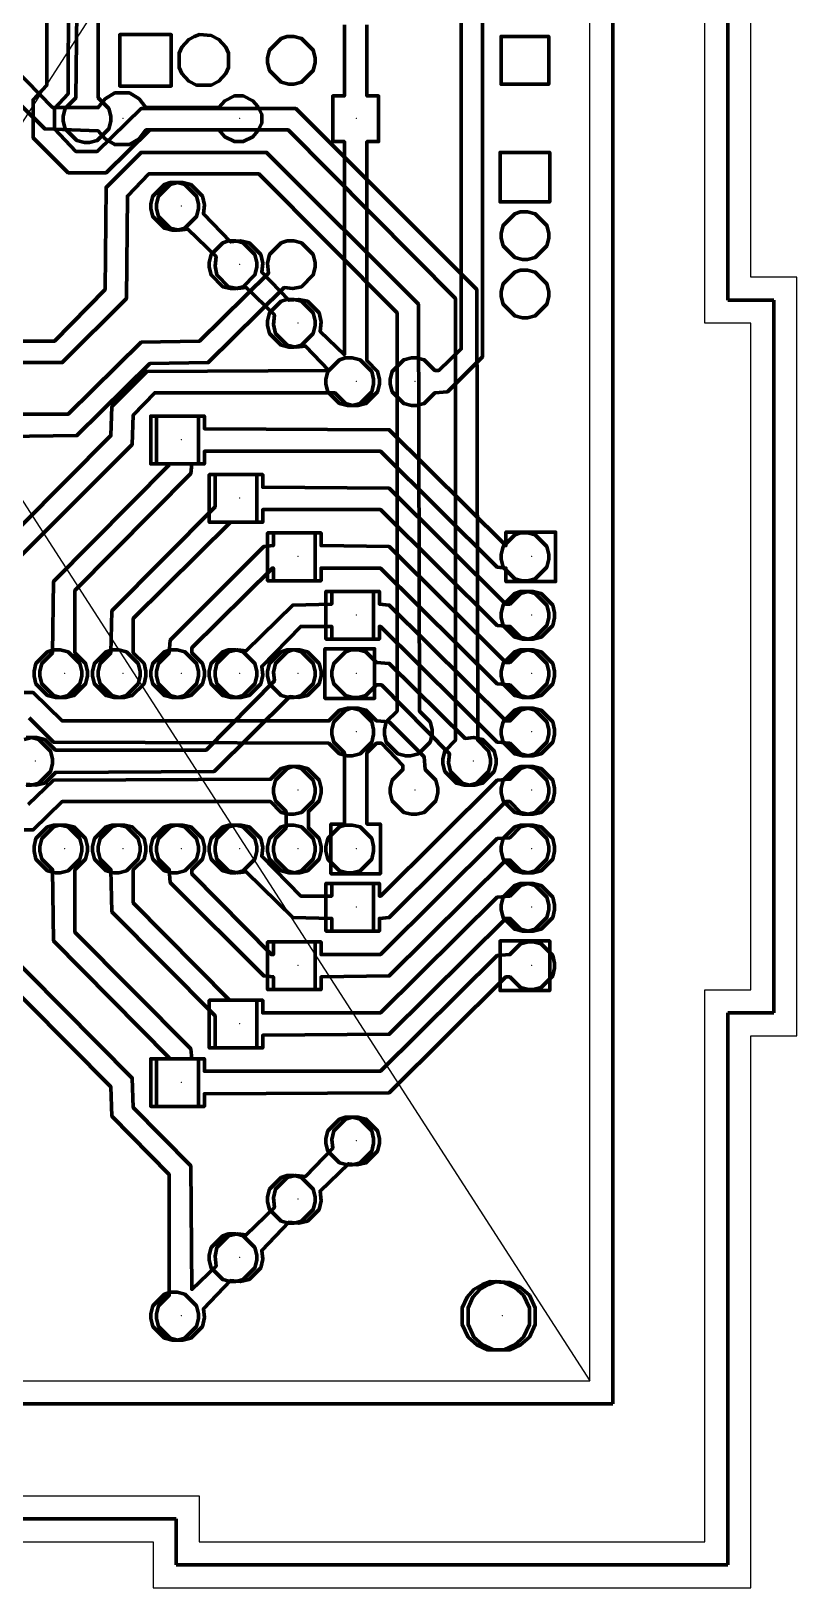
# Model space of a CAD drawing. Header units: millimetres. Extents: x 0 to 78, y 0 to 111.
# Drawn here: x 44.7 to 78, y 0 to 67.7 of the extents above; entities that cross this region are included whole.
import ezdxf

# ---------------------------------------------------------------- set-up
doc = ezdxf.new("R2010")
doc.units = ezdxf.units.MM
for name, color, linetype, lineweight, true_color in [('Bottom', 1, 'CONTINUOUS', 70, 0xff0000), ('Dijagonale', 7, 'CONTINUOUS', 25, 0x000000), ('Drill', 70, 'CONTINUOUS', 5, 0x7fff00), ('Nutarnja', 6, 'CONTINUOUS', 25, 0xff00ff), ('Okvir', 7, 'CONTINUOUS', 25, 0x000000), ('Rezi', 9, 'CONTINUOUS', 200, 0xc0c0c0), ('Top', 5, 'CONTINUOUS', 70, 0x0000ff), ('Vanjska', 94, 'CONTINUOUS', 25, 0x008000), ('Vozi', 54, 'CONTINUOUS', 200, 0x808000)]:
    doc.layers.add(name, color=color, linetype=linetype, lineweight=lineweight, true_color=true_color)

msp = doc.modelspace()

# ---------------------------------------------------------------- linework, layer by layer
at = {"layer": 'Bottom'}
for points in [[(63.398333, 75.124667), (63.398333, 53.873333), (62.424667, 52.942), (62.255333, 52.942), (61.789667, 53.407667), (61.451, 53.492333), (61.239333, 53.492333), (60.900667, 53.407667), (60.392667, 52.899667), (60.308, 52.561), (60.308, 52.349333), (60.392667, 52.010667), (60.900667, 51.502667), (61.239333, 51.418), (61.451, 51.418), (61.789667, 51.502667), (62.255333, 51.968333), (62.805667, 52.010667), (64.329667, 53.534667), (64.329667, 75.505667)], [(58.318333, 67.970333), (58.318333, 64.88), (57.810333, 64.88), (57.810333, 62.890333), (58.318333, 62.890333), (58.318333, 53.619333), (57.26, 54.635333), (57.302333, 55.058667), (57.217667, 55.439667), (56.709667, 55.947667), (56.328667, 56.032333), (55.905333, 55.99), (54.72, 57.217667), (54.762333, 57.598667), (54.677667, 57.979667), (54.169667, 58.487667), (53.788667, 58.572333), (53.365333, 58.53), (52.18, 59.757667), (52.222333, 60.138667), (52.137667, 60.519667), (51.629667, 61.027667), (51.291, 61.112333), (51.079333, 61.112333), (50.740667, 61.027667), (50.232667, 60.519667), (50.148, 60.181), (50.148, 59.969333), (50.232667, 59.630667), (50.740667, 59.122667), (51.121667, 59.038), (51.502667, 59.080333), (52.730333, 57.895), (52.688, 57.471667), (52.772667, 57.090667), (53.280667, 56.582667), (53.661667, 56.498), (54.042667, 56.540333), (55.270333, 55.355), (55.228, 54.931667), (55.312667, 54.550667), (55.820667, 54.042667), (56.201667, 53.958), (56.625, 54.000333), (57.641, 52.942), (49.724667, 52.899667), (48.200667, 51.375667), (48.158333, 50.105667), (38.337, 40.242)], [(38.675667, 39.310667), (49.089667, 49.724667), (49.132, 50.994667), (50.063333, 51.968333), (57.895, 51.968333), (58.360667, 51.502667), (58.699333, 51.418), (58.911, 51.418), (59.249667, 51.502667), (59.757667, 52.010667), (59.842333, 52.349333), (59.842333, 52.561), (59.757667, 52.899667), (59.292, 53.365333), (59.292, 62.890333), (59.8, 62.890333), (59.8, 64.88), (59.292, 64.88), (59.292, 67.970333)], [(43.247667, 65.430333), (45.279667, 63.440667), (47.608, 63.356), (47.904333, 63.017333), (48.327667, 62.763333), (48.962667, 62.763333), (49.386, 63.017333), (49.682333, 63.398333), (52.857333, 63.398333), (53.111333, 63.102), (53.534667, 62.890333), (53.915667, 62.890333), (54.339, 63.102), (54.550667, 63.356), (54.72, 63.694667), (54.72, 64.075667), (54.550667, 64.414333), (54.339, 64.668333), (53.915667, 64.88), (53.534667, 64.88), (53.111333, 64.668333), (52.857333, 64.372), (49.682333, 64.372), (49.386, 64.753), (48.962667, 65.007), (48.327667, 65.007), (47.904333, 64.753), (47.608, 64.372), (45.618333, 64.372), (43.925, 66.107667)], [(50.148, 50.952333), (50.148, 50.952333), (50.148, 48.878), (50.698333, 48.878), (50.698333, 48.835667), (45.660667, 43.755667), (45.618333, 40.665333), (45.152667, 40.199667), (45.068, 39.861), (45.068, 39.649333), (45.152667, 39.310667), (45.660667, 38.802667), (45.999333, 38.718), (46.211, 38.718), (46.549667, 38.802667), (47.057667, 39.310667), (47.142333, 39.649333), (47.142333, 39.861), (47.057667, 40.199667), (46.592, 40.665333), (46.592, 43.374667), (51.629667, 48.454667), (51.672, 48.878), (52.222333, 48.878), (52.222333, 49.428333), (59.884667, 49.428333), (64.964667, 44.390667), (65.345667, 44.348333), (65.345667, 43.755667), (67.504667, 43.755667), (67.504667, 45.914667), (65.345667, 45.914667), (65.345667, 45.322), (60.265667, 50.359667), (52.222333, 50.402), (52.222333, 50.952333), (50.148, 50.952333)], [(52.688, 48.412333), (52.688, 48.412333), (52.688, 47.015333), (48.200667, 42.485667), (48.158333, 40.665333), (47.692667, 40.199667), (47.608, 39.861), (47.608, 39.649333), (47.692667, 39.310667), (48.200667, 38.802667), (48.539333, 38.718), (48.751, 38.718), (49.089667, 38.802667), (49.597667, 39.310667), (49.682333, 39.649333), (49.682333, 39.861), (49.597667, 40.199667), (49.132, 40.665333), (49.132, 42.147), (53.365333, 46.338), (54.762333, 46.338), (54.762333, 46.888333), (59.884667, 46.888333), (64.964667, 41.850667), (65.515, 41.808333), (65.980667, 41.342667), (66.319333, 41.258), (66.531, 41.258), (66.869667, 41.342667), (67.377667, 41.850667), (67.462333, 42.189333), (67.462333, 42.401), (67.377667, 42.739667), (66.869667, 43.247667), (66.531, 43.332333), (66.319333, 43.332333), (65.980667, 43.247667), (65.515, 42.782), (65.345667, 42.782), (60.265667, 47.819667), (54.762333, 47.862), (54.762333, 48.412333), (52.688, 48.412333)], [(55.228, 45.872333), (55.228, 45.872333), (55.228, 45.322), (54.804667, 45.279667), (50.740667, 41.215667), (50.698333, 40.665333), (50.232667, 40.199667), (50.148, 39.861), (50.148, 39.649333), (50.232667, 39.310667), (50.740667, 38.802667), (51.079333, 38.718), (51.291, 38.718), (51.629667, 38.802667), (52.137667, 39.310667), (52.222333, 39.649333), (52.222333, 39.861), (52.137667, 40.199667), (51.672, 40.665333), (51.672, 40.877), (55.185667, 44.348333), (55.228, 44.348333), (55.228, 43.798), (57.302333, 43.798), (57.302333, 44.348333), (59.884667, 44.348333), (64.964667, 39.310667), (65.515, 39.268333), (65.980667, 38.802667), (66.319333, 38.718), (66.531, 38.718), (66.869667, 38.802667), (67.377667, 39.310667), (67.462333, 39.649333), (67.462333, 39.861), (67.377667, 40.199667), (66.869667, 40.707667), (66.531, 40.792333), (66.319333, 40.792333), (65.980667, 40.707667), (65.515, 40.242), (65.345667, 40.242), (60.265667, 45.279667), (57.302333, 45.322), (57.302333, 45.872333), (55.228, 45.872333)], [(57.768, 43.332333), (57.768, 43.332333), (57.768, 42.782), (56.074667, 42.739667), (54.042667, 40.75), (53.661667, 40.792333), (53.280667, 40.707667), (52.772667, 40.199667), (52.688, 39.861), (52.688, 39.649333), (52.772667, 39.310667), (53.280667, 38.802667), (53.619333, 38.718), (53.831, 38.718), (54.169667, 38.802667), (54.677667, 39.310667), (54.762333, 39.691667), (54.72, 40.072667), (56.413333, 41.808333), (57.768, 41.808333), (57.768, 41.258), (59.842333, 41.258), (59.842333, 41.808333), (59.884667, 41.808333), (64.964667, 36.770667), (65.515, 36.728333), (65.980667, 36.262667), (66.319333, 36.178), (66.531, 36.178), (66.869667, 36.262667), (67.377667, 36.770667), (67.462333, 37.109333), (67.462333, 37.321), (67.377667, 37.659667), (66.869667, 38.167667), (66.531, 38.252333), (66.319333, 38.252333), (65.980667, 38.167667), (65.515, 37.702), (65.345667, 37.702), (60.265667, 42.739667), (59.842333, 42.782), (59.842333, 43.332333), (57.768, 43.332333)], [(56.074667, 40.792333), (56.074667, 40.792333), (55.820667, 40.707667), (55.312667, 40.199667), (55.228, 39.818667), (55.270333, 39.437667), (52.307, 36.432), (45.745333, 36.432), (45.279667, 36.897667), (44.941, 36.982333), (44.729333, 36.982333), (44.390667, 36.897667)], [(44.475333, 34.950333), (44.898667, 34.908), (45.279667, 34.992667), (45.745333, 35.458333), (52.645667, 35.500667), (55.947667, 38.760333), (56.328667, 38.718), (56.709667, 38.802667), (57.217667, 39.310667), (57.302333, 39.649333), (57.302333, 39.861), (57.217667, 40.199667), (56.709667, 40.707667), (56.371, 40.792333), (56.074667, 40.792333)], [(58.614667, 40.792333), (58.614667, 40.792333), (58.360667, 40.707667), (57.852667, 40.199667), (57.768, 39.861), (57.768, 39.649333), (57.852667, 39.310667), (58.360667, 38.802667), (58.699333, 38.718), (58.911, 38.718), (59.249667, 38.802667), (59.715333, 39.268333), (59.927, 39.268333), (62.890333, 36.262667), (62.848, 35.881667), (62.932667, 35.500667), (63.440667, 34.992667), (63.779333, 34.908), (63.991, 34.908), (64.329667, 34.992667), (64.837667, 35.500667), (64.922333, 35.839333), (64.922333, 36.051), (64.837667, 36.389667), (64.329667, 36.897667), (63.948667, 36.982333), (63.567667, 36.94), (60.265667, 40.199667), (59.715333, 40.242), (59.249667, 40.707667), (58.911, 40.792333), (58.614667, 40.792333)], [(58.614667, 38.252333), (58.614667, 38.252333), (58.360667, 38.167667), (57.852667, 37.659667), (57.768, 37.321), (57.768, 37.109333), (57.852667, 36.770667), (58.318333, 36.305), (58.318333, 33.214667), (57.725667, 33.214667), (57.725667, 31.055667), (59.884667, 31.055667), (59.884667, 33.214667), (59.292, 33.214667), (59.292, 36.305), (59.715333, 36.728333), (59.927, 36.728333), (60.858333, 35.754667), (60.858333, 35.585333), (60.392667, 35.119667), (60.308, 34.781), (60.308, 34.569333), (60.392667, 34.230667), (60.900667, 33.722667), (61.239333, 33.638), (61.451, 33.638), (61.789667, 33.722667), (62.297667, 34.230667), (62.382333, 34.569333), (62.382333, 34.781), (62.297667, 35.119667), (61.832, 35.585333), (61.789667, 36.135667), (60.265667, 37.659667), (59.715333, 37.702), (59.249667, 38.167667), (58.911, 38.252333), (58.614667, 38.252333)], [(66.234667, 35.712333), (66.234667, 35.712333), (65.980667, 35.627667), (65.515, 35.162), (64.964667, 35.119667), (59.884667, 30.082), (59.842333, 30.082), (59.842333, 30.632333), (57.768, 30.632333), (57.768, 30.082), (56.413333, 30.082), (54.72, 31.817667), (54.762333, 32.198667), (54.677667, 32.579667), (54.169667, 33.087667), (53.831, 33.172333), (53.619333, 33.172333), (53.280667, 33.087667), (52.772667, 32.579667), (52.688, 32.241), (52.688, 32.029333), (52.772667, 31.690667), (53.280667, 31.182667), (53.661667, 31.098), (54.042667, 31.140333), (56.074667, 29.150667), (57.768, 29.108333), (57.768, 28.558), (59.842333, 28.558), (59.842333, 29.108333), (60.265667, 29.150667), (65.345667, 34.188333), (65.515, 34.188333), (65.980667, 33.722667), (66.319333, 33.638), (66.531, 33.638), (66.869667, 33.722667), (67.377667, 34.230667), (67.462333, 34.569333), (67.462333, 34.781), (67.377667, 35.119667), (66.869667, 35.627667), (66.531, 35.712333), (66.234667, 35.712333)], [(56.074667, 35.712333), (56.074667, 35.712333), (55.820667, 35.627667), (55.312667, 35.119667), (55.228, 34.781), (55.228, 34.569333), (55.312667, 34.230667), (55.778333, 33.765), (55.778333, 33.045333), (55.312667, 32.579667), (55.228, 32.241), (55.228, 32.029333), (55.312667, 31.690667), (55.820667, 31.182667), (56.159333, 31.098), (56.371, 31.098), (56.709667, 31.182667), (57.217667, 31.690667), (57.302333, 32.029333), (57.302333, 32.241), (57.217667, 32.579667), (56.752, 33.045333), (56.752, 33.765), (57.217667, 34.230667), (57.302333, 34.569333), (57.302333, 34.781), (57.217667, 35.119667), (56.709667, 35.627667), (56.371, 35.712333), (56.074667, 35.712333)], [(45.914667, 33.172333), (45.914667, 33.172333), (45.660667, 33.087667), (45.152667, 32.579667), (45.068, 32.241), (45.068, 32.029333), (45.152667, 31.690667), (45.618333, 31.225), (45.660667, 28.134667), (50.698333, 23.054667), (50.698333, 23.012333), (50.148, 23.012333), (50.148, 20.938), (52.222333, 20.938), (52.222333, 21.488333), (60.265667, 21.530667), (65.345667, 26.568333), (65.515, 26.568333), (65.980667, 26.102667), (66.319333, 26.018), (66.531, 26.018), (66.869667, 26.102667), (67.377667, 26.610667), (67.462333, 26.949333), (67.462333, 27.161), (67.377667, 27.499667), (66.869667, 28.007667), (66.531, 28.092333), (66.319333, 28.092333), (65.980667, 28.007667), (65.515, 27.542), (64.964667, 27.499667), (59.884667, 22.462), (52.222333, 22.462), (52.222333, 23.012333), (51.672, 23.012333), (51.629667, 23.435667), (46.592, 28.515667), (46.592, 31.225), (47.057667, 31.690667), (47.142333, 32.029333), (47.142333, 32.241), (47.057667, 32.579667), (46.549667, 33.087667), (46.211, 33.172333), (45.914667, 33.172333)], [(48.454667, 33.172333), (48.454667, 33.172333), (48.200667, 33.087667), (47.692667, 32.579667), (47.608, 32.241), (47.608, 32.029333), (47.692667, 31.690667), (48.158333, 31.225), (48.200667, 29.404667), (52.688, 24.875), (52.688, 23.478), (54.762333, 23.478), (54.762333, 24.028333), (60.265667, 24.070667), (65.345667, 29.108333), (65.515, 29.108333), (65.980667, 28.642667), (66.319333, 28.558), (66.531, 28.558), (66.869667, 28.642667), (67.377667, 29.150667), (67.462333, 29.489333), (67.462333, 29.701), (67.377667, 30.039667), (66.869667, 30.547667), (66.531, 30.632333), (66.319333, 30.632333), (65.980667, 30.547667), (65.515, 30.082), (64.964667, 30.039667), (59.884667, 25.002), (54.762333, 25.002), (54.762333, 25.552333), (53.323, 25.552333), (49.132, 29.785667), (49.132, 31.225), (49.597667, 31.690667), (49.682333, 32.029333), (49.682333, 32.241), (49.597667, 32.579667), (49.089667, 33.087667), (48.751, 33.172333), (48.454667, 33.172333)], [(50.994667, 33.172333), (50.994667, 33.172333), (50.740667, 33.087667), (50.232667, 32.579667), (50.148, 32.241), (50.148, 32.029333), (50.232667, 31.690667), (50.698333, 31.225), (50.740667, 30.674667), (54.804667, 26.610667), (55.228, 26.568333), (55.228, 26.018), (57.302333, 26.018), (57.302333, 26.568333), (60.265667, 26.610667), (65.345667, 31.648333), (65.515, 31.648333), (65.980667, 31.182667), (66.319333, 31.098), (66.531, 31.098), (66.869667, 31.182667), (67.377667, 31.690667), (67.462333, 32.029333), (67.462333, 32.241), (67.377667, 32.579667), (66.869667, 33.087667), (66.531, 33.172333), (66.319333, 33.172333), (65.980667, 33.087667), (65.515, 32.622), (64.964667, 32.579667), (59.884667, 27.542), (57.302333, 27.542), (57.302333, 28.092333), (55.228, 28.092333), (55.228, 27.542), (55.143333, 27.542), (51.672, 31.055667), (51.672, 31.225), (52.137667, 31.690667), (52.222333, 32.029333), (52.222333, 32.241), (52.137667, 32.579667), (51.629667, 33.087667), (51.291, 33.172333), (50.994667, 33.172333)], [(40.877, 29.108333), (48.158333, 21.784667), (48.200667, 20.514667), (50.698333, 17.974667), (50.698333, 12.725333), (50.232667, 12.259667), (50.148, 11.921), (50.148, 11.709333), (50.232667, 11.370667), (50.740667, 10.862667), (51.079333, 10.778), (51.291, 10.778), (51.629667, 10.862667), (52.137667, 11.370667), (52.222333, 11.751667), (52.18, 12.132667), (53.365333, 13.360333), (53.788667, 13.318), (54.169667, 13.402667), (54.677667, 13.910667), (54.762333, 14.291667), (54.72, 14.672667), (55.905333, 15.900333), (56.328667, 15.858), (56.709667, 15.942667), (57.217667, 16.450667), (57.302333, 16.831667), (57.26, 17.255), (58.487667, 18.440333), (58.868667, 18.398), (59.249667, 18.482667), (59.757667, 18.990667), (59.842333, 19.329333), (59.842333, 19.541), (59.757667, 19.879667), (59.249667, 20.387667), (58.911, 20.472333), (58.699333, 20.472333), (58.360667, 20.387667), (57.852667, 19.879667), (57.768, 19.498667), (57.810333, 19.117667), (56.625, 17.89), (56.201667, 17.932333), (55.820667, 17.847667), (55.312667, 17.339667), (55.228, 16.958667), (55.270333, 16.535333), (54.042667, 15.35), (53.661667, 15.392333), (53.280667, 15.307667), (52.772667, 14.799667), (52.688, 14.418667), (52.730333, 13.995333), (51.672, 12.979333), (51.629667, 18.355667), (49.132, 20.895667), (49.089667, 22.165667), (41.512, 29.785667)], [(64.922333, 13.318), (64.922333, 13.318), (64.583667, 13.191), (64.202667, 12.979333), (63.906333, 12.640667), (63.694667, 12.175), (63.694667, 11.455333), (63.948667, 10.905), (64.329667, 10.566333), (64.795333, 10.354667), (65.515, 10.354667), (65.980667, 10.566333), (66.361667, 10.905), (66.615667, 11.455333), (66.615667, 12.175), (66.361667, 12.725333), (65.980667, 13.064), (65.515, 13.275667), (64.922333, 13.318)]]:
    msp.add_lwpolyline(points, dxfattribs=at)
at = {"layer": 'Dijagonale'}
for p, q in [((9, 9), (69, 102)), ((9, 102), (69, 9))]:
    msp.add_line(p, q, dxfattribs=at)
at = {"layer": 'Drill'}
for p in [(48.67988, 63.9), (53.75988, 63.9), (58.83988, 63.9), (51.21988, 60.09), (53.75988, 57.55), (56.29988, 55.01), (58.83988, 52.47), (61.37988, 52.47), (51.21988, 49.93), (53.75988, 47.39), (56.29988, 44.85), (66.45988, 44.85), (58.83988, 42.31), (66.45988, 42.31), (46.13988, 39.77), (48.67988, 39.77), (51.21988, 39.77), (53.75988, 39.77), (56.29988, 39.77), (58.83988, 39.77), (66.45988, 39.77), (58.83988, 37.23), (66.45988, 37.23), (44.86988, 35.96), (63.91988, 35.96), (56.29988, 34.69), (61.37988, 34.69), (66.45988, 34.69), (46.13988, 32.15), (48.67988, 32.15), (51.21988, 32.15), (53.75988, 32.15), (56.29988, 32.15), (58.83988, 32.15), (66.45988, 32.15), (58.83988, 29.61), (66.45988, 29.61), (56.29988, 27.07), (66.45988, 27.07), (53.75988, 24.53), (51.21988, 21.99), (58.83988, 19.45), (56.29988, 16.91), (53.75988, 14.37), (51.21988, 11.83), (65.18988, 11.83)]:
    msp.add_point(p, dxfattribs=at)
at = {"layer": 'Nutarnja'}
for p, q in [((74, 55), (74, 90)), ((76, 55), (74, 55)), ((76, 26), (76, 55)), ((74, 7), (74, 26)), ((74, 26), (76, 26)), ((74, 2), (74, 7)), ((37, 4), (52, 4)), ((52, 4), (52, 2)), ((52, 2), (74, 2))]:
    msp.add_line(p, q, dxfattribs=at)
at = {"layer": 'Okvir'}
for p, q in [((69, 9), (69, 102)), ((9, 9), (69, 9))]:
    msp.add_line(p, q, dxfattribs=at)
at = {"layer": 'Rezi'}
for p, q in [((70, 8), (70, 103)), ((41.5, 8), (70, 8))]:
    msp.add_line(p, q, dxfattribs=at)
at = {"layer": 'Top'}
for points in [[(45.364333, 78.215), (45.364333, 65.345667), (44.771667, 64.710667), (44.771667, 63.059667), (46.295667, 61.535667), (47.946667, 61.535667), (49.851667, 63.398333), (55.863, 63.398333), (63.144333, 56.074667), (63.144333, 36.855333), (62.678667, 36.389667), (62.594, 36.051), (62.594, 35.839333), (62.678667, 35.500667), (63.186667, 34.992667), (63.525333, 34.908), (63.737, 34.908), (64.075667, 34.992667), (64.583667, 35.500667), (64.668333, 35.839333), (64.668333, 36.051), (64.583667, 36.389667), (64.118, 36.855333), (64.075667, 56.455667), (56.201667, 64.329667), (49.470667, 64.329667), (47.565667, 62.467), (46.634333, 62.467), (45.703, 63.440667), (45.703, 64.329667), (46.295667, 64.964667), (46.338, 78.215)], [(46.676667, 68.520667), (46.634333, 64.795333), (46.168667, 64.329667), (46.084, 63.991), (46.084, 63.779333), (46.168667, 63.440667), (46.676667, 62.932667), (47.015333, 62.848), (47.227, 62.848), (47.565667, 62.932667), (48.073667, 63.440667), (48.158333, 63.779333), (48.158333, 63.991), (48.073667, 64.329667), (47.608, 64.795333), (47.608, 68.182)], [(48.539333, 67.547), (48.539333, 67.547), (48.539333, 65.303333), (50.783, 65.303333), (50.783, 67.547), (48.539333, 67.547)], [(52.010667, 67.547), (52.010667, 67.547), (51.799, 67.462333), (51.545, 67.335333), (51.248667, 66.996667), (51.121667, 66.742667), (51.121667, 66.107667), (51.248667, 65.853667), (51.545, 65.515), (51.883667, 65.345667), (52.518667, 65.345667), (52.857333, 65.515), (53.153667, 65.853667), (53.280667, 66.107667), (53.280667, 66.742667), (53.153667, 66.996667), (52.857333, 67.335333), (52.518667, 67.504667), (52.010667, 67.547)], [(55.820667, 67.462333), (55.820667, 67.462333), (55.566667, 67.377667), (55.058667, 66.869667), (54.974, 66.531), (54.974, 66.319333), (55.058667, 65.980667), (55.566667, 65.472667), (55.905333, 65.388), (56.117, 65.388), (56.455667, 65.472667), (56.963667, 65.980667), (57.048333, 66.319333), (57.048333, 66.531), (56.963667, 66.869667), (56.455667, 67.377667), (56.117, 67.462333), (55.820667, 67.462333)], [(65.134, 67.462333), (65.134, 67.462333), (65.134, 65.388), (67.208333, 65.388), (67.208333, 67.462333), (65.134, 67.462333)], [(39.310667, 53.280667), (46.041667, 53.280667), (48.835667, 56.074667), (48.878, 60.519667), (49.809333, 61.493333), (54.593, 61.493333), (60.604333, 55.439667), (60.604333, 38.125333), (60.138667, 37.659667), (60.054, 37.321), (60.054, 37.109333), (60.138667, 36.770667), (60.646667, 36.262667), (60.985333, 36.178), (61.197, 36.178), (61.535667, 36.262667), (62.043667, 36.770667), (62.128333, 37.109333), (62.128333, 37.321), (62.043667, 37.659667), (61.578, 38.125333), (61.535667, 55.820667), (54.931667, 62.424667), (49.470667, 62.424667), (47.946667, 60.900667), (47.904333, 56.455667), (45.703, 54.212), (39.649333, 54.212)], [(65.091667, 62.424667), (65.091667, 62.424667), (65.091667, 60.265667), (67.250667, 60.265667), (67.250667, 62.424667), (65.091667, 62.424667)], [(50.740667, 61.112333), (50.740667, 61.112333), (50.486667, 61.027667), (49.978667, 60.519667), (49.894, 60.181), (49.894, 59.969333), (49.978667, 59.630667), (50.486667, 59.122667), (50.825333, 59.038), (51.037, 59.038), (51.375667, 59.122667), (51.883667, 59.630667), (51.968333, 59.969333), (51.968333, 60.181), (51.883667, 60.519667), (51.375667, 61.027667), (51.037, 61.112333), (50.740667, 61.112333)], [(65.980667, 59.842333), (65.980667, 59.842333), (65.726667, 59.757667), (65.218667, 59.249667), (65.134, 58.911), (65.134, 58.699333), (65.218667, 58.360667), (65.726667, 57.852667), (66.065333, 57.768), (66.277, 57.768), (66.615667, 57.852667), (67.123667, 58.360667), (67.208333, 58.699333), (67.208333, 58.911), (67.123667, 59.249667), (66.615667, 59.757667), (66.277, 59.842333), (65.980667, 59.842333)], [(55.820667, 58.572333), (55.820667, 58.572333), (55.566667, 58.487667), (55.058667, 57.979667), (54.974, 57.598667), (55.016333, 57.175333), (52.010667, 54.212), (49.470667, 54.169667), (46.295667, 51.037), (43.586333, 51.037)], [(43.586333, 50.063333), (46.676667, 50.105667), (49.851667, 53.238333), (52.391667, 53.280667), (55.693667, 56.540333), (56.074667, 56.498), (56.455667, 56.582667), (56.963667, 57.090667), (57.048333, 57.429333), (57.048333, 57.641), (56.963667, 57.979667), (56.455667, 58.487667), (56.117, 58.572333), (55.820667, 58.572333)], [(53.280667, 58.572333), (53.280667, 58.572333), (53.026667, 58.487667), (52.518667, 57.979667), (52.434, 57.641), (52.434, 57.429333), (52.518667, 57.090667), (53.026667, 56.582667), (53.365333, 56.498), (53.577, 56.498), (53.915667, 56.582667), (54.423667, 57.090667), (54.508333, 57.429333), (54.508333, 57.641), (54.423667, 57.979667), (53.915667, 58.487667), (53.577, 58.572333), (53.280667, 58.572333)], [(65.980667, 57.302333), (65.980667, 57.302333), (65.726667, 57.217667), (65.218667, 56.709667), (65.134, 56.371), (65.134, 56.159333), (65.218667, 55.820667), (65.726667, 55.312667), (66.065333, 55.228), (66.277, 55.228), (66.615667, 55.312667), (67.123667, 55.820667), (67.208333, 56.159333), (67.208333, 56.371), (67.123667, 56.709667), (66.615667, 57.217667), (66.277, 57.302333), (65.980667, 57.302333)], [(55.820667, 56.032333), (55.820667, 56.032333), (55.566667, 55.947667), (55.058667, 55.439667), (54.974, 55.101), (54.974, 54.889333), (55.058667, 54.550667), (55.566667, 54.042667), (55.905333, 53.958), (56.117, 53.958), (56.455667, 54.042667), (56.963667, 54.550667), (57.048333, 54.889333), (57.048333, 55.101), (56.963667, 55.439667), (56.455667, 55.947667), (56.117, 56.032333), (55.820667, 56.032333)], [(58.360667, 53.492333), (58.360667, 53.492333), (58.106667, 53.407667), (57.598667, 52.899667), (57.514, 52.561), (57.514, 52.349333), (57.598667, 52.010667), (58.106667, 51.502667), (58.445333, 51.418), (58.657, 51.418), (58.995667, 51.502667), (59.503667, 52.010667), (59.588333, 52.349333), (59.588333, 52.561), (59.503667, 52.899667), (58.995667, 53.407667), (58.657, 53.492333), (58.360667, 53.492333)], [(49.894, 50.952333), (49.894, 50.952333), (49.894, 48.878), (51.968333, 48.878), (51.968333, 50.952333), (49.894, 50.952333)], [(52.434, 48.412333), (52.434, 48.412333), (52.434, 46.338), (54.508333, 46.338), (54.508333, 48.412333), (52.434, 48.412333)], [(54.974, 45.872333), (54.974, 45.872333), (54.974, 43.798), (57.048333, 43.798), (57.048333, 45.872333), (54.974, 45.872333)], [(65.980667, 45.872333), (65.980667, 45.872333), (65.726667, 45.787667), (65.218667, 45.279667), (65.134, 44.941), (65.134, 44.729333), (65.218667, 44.390667), (65.726667, 43.882667), (66.065333, 43.798), (66.277, 43.798), (66.615667, 43.882667), (67.123667, 44.390667), (67.208333, 44.729333), (67.208333, 44.941), (67.123667, 45.279667), (66.615667, 45.787667), (66.277, 45.872333), (65.980667, 45.872333)], [(57.514, 43.332333), (57.514, 43.332333), (57.514, 41.258), (59.588333, 41.258), (59.588333, 43.332333), (57.514, 43.332333)], [(65.980667, 43.332333), (65.980667, 43.332333), (65.726667, 43.247667), (65.218667, 42.739667), (65.134, 42.401), (65.134, 42.189333), (65.218667, 41.850667), (65.726667, 41.342667), (66.065333, 41.258), (66.277, 41.258), (66.615667, 41.342667), (67.123667, 41.850667), (67.208333, 42.189333), (67.208333, 42.401), (67.123667, 42.739667), (66.615667, 43.247667), (66.277, 43.332333), (65.980667, 43.332333)], [(45.660667, 40.792333), (45.660667, 40.792333), (45.406667, 40.707667), (44.898667, 40.199667), (44.814, 39.861), (44.814, 39.649333), (44.898667, 39.310667), (45.406667, 38.802667), (45.745333, 38.718), (45.957, 38.718), (46.295667, 38.802667), (46.803667, 39.310667), (46.888333, 39.649333), (46.888333, 39.861), (46.803667, 40.199667), (46.295667, 40.707667), (45.957, 40.792333), (45.660667, 40.792333)], [(48.200667, 40.792333), (48.200667, 40.792333), (47.946667, 40.707667), (47.438667, 40.199667), (47.354, 39.861), (47.354, 39.649333), (47.438667, 39.310667), (47.946667, 38.802667), (48.285333, 38.718), (48.497, 38.718), (48.835667, 38.802667), (49.343667, 39.310667), (49.428333, 39.649333), (49.428333, 39.861), (49.343667, 40.199667), (48.835667, 40.707667), (48.497, 40.792333), (48.200667, 40.792333)], [(50.740667, 40.792333), (50.740667, 40.792333), (50.486667, 40.707667), (49.978667, 40.199667), (49.894, 39.861), (49.894, 39.649333), (49.978667, 39.310667), (50.486667, 38.802667), (50.825333, 38.718), (51.037, 38.718), (51.375667, 38.802667), (51.883667, 39.310667), (51.968333, 39.649333), (51.968333, 39.861), (51.883667, 40.199667), (51.375667, 40.707667), (51.037, 40.792333), (50.740667, 40.792333)], [(53.280667, 40.792333), (53.280667, 40.792333), (53.026667, 40.707667), (52.518667, 40.199667), (52.434, 39.861), (52.434, 39.649333), (52.518667, 39.310667), (53.026667, 38.802667), (53.365333, 38.718), (53.577, 38.718), (53.915667, 38.802667), (54.423667, 39.310667), (54.508333, 39.649333), (54.508333, 39.861), (54.423667, 40.199667), (53.915667, 40.707667), (53.577, 40.792333), (53.280667, 40.792333)], [(55.820667, 40.792333), (55.820667, 40.792333), (55.566667, 40.707667), (55.058667, 40.199667), (54.974, 39.861), (54.974, 39.649333), (55.058667, 39.310667), (55.566667, 38.802667), (55.905333, 38.718), (56.117, 38.718), (56.455667, 38.802667), (56.963667, 39.310667), (57.048333, 39.649333), (57.048333, 39.861), (56.963667, 40.199667), (56.455667, 40.707667), (56.117, 40.792333), (55.820667, 40.792333)], [(57.471667, 40.834667), (57.471667, 40.834667), (57.471667, 38.675667), (59.630667, 38.675667), (59.630667, 40.834667), (57.471667, 40.834667)], [(65.980667, 40.792333), (65.980667, 40.792333), (65.726667, 40.707667), (65.218667, 40.199667), (65.134, 39.861), (65.134, 39.649333), (65.218667, 39.310667), (65.726667, 38.802667), (66.065333, 38.718), (66.277, 38.718), (66.615667, 38.802667), (67.123667, 39.310667), (67.208333, 39.649333), (67.208333, 39.861), (67.123667, 40.199667), (66.615667, 40.707667), (66.277, 40.792333), (65.980667, 40.792333)], [(44.602333, 37.829), (45.660667, 36.770667), (57.641, 36.728333), (58.106667, 36.262667), (58.445333, 36.178), (58.657, 36.178), (58.995667, 36.262667), (59.503667, 36.770667), (59.588333, 37.109333), (59.588333, 37.321), (59.503667, 37.659667), (58.995667, 38.167667), (58.657, 38.252333), (58.445333, 38.252333), (58.106667, 38.167667), (57.641, 37.702), (46.041667, 37.702), (44.771667, 38.929667), (44.390667, 38.929667)], [(65.980667, 38.252333), (65.980667, 38.252333), (65.726667, 38.167667), (65.218667, 37.659667), (65.134, 37.321), (65.134, 37.109333), (65.218667, 36.770667), (65.726667, 36.262667), (66.065333, 36.178), (66.277, 36.178), (66.615667, 36.262667), (67.123667, 36.770667), (67.208333, 37.109333), (67.208333, 37.321), (67.123667, 37.659667), (66.615667, 38.167667), (66.277, 38.252333), (65.980667, 38.252333)], [(44.475333, 34.908), (44.687, 34.908), (45.025667, 34.992667), (45.533667, 35.500667), (45.618333, 35.839333), (45.618333, 36.051), (45.533667, 36.389667), (45.025667, 36.897667), (44.687, 36.982333), (44.475333, 36.982333)], [(44.390667, 32.960667), (44.771667, 32.960667), (46.041667, 34.188333), (55.101, 34.188333), (55.566667, 33.722667), (55.905333, 33.638), (56.117, 33.638), (56.455667, 33.722667), (56.963667, 34.230667), (57.048333, 34.569333), (57.048333, 34.781), (56.963667, 35.119667), (56.455667, 35.627667), (56.117, 35.712333), (55.905333, 35.712333), (55.566667, 35.627667), (55.101, 35.162), (45.660667, 35.119667), (44.56, 34.061333)], [(65.980667, 35.712333), (65.980667, 35.712333), (65.726667, 35.627667), (65.218667, 35.119667), (65.134, 34.781), (65.134, 34.569333), (65.218667, 34.230667), (65.726667, 33.722667), (66.065333, 33.638), (66.277, 33.638), (66.615667, 33.722667), (67.123667, 34.230667), (67.208333, 34.569333), (67.208333, 34.781), (67.123667, 35.119667), (66.615667, 35.627667), (66.277, 35.712333), (65.980667, 35.712333)], [(45.660667, 33.172333), (45.660667, 33.172333), (45.406667, 33.087667), (44.898667, 32.579667), (44.814, 32.241), (44.814, 32.029333), (44.898667, 31.690667), (45.406667, 31.182667), (45.745333, 31.098), (45.957, 31.098), (46.295667, 31.182667), (46.803667, 31.690667), (46.888333, 32.029333), (46.888333, 32.241), (46.803667, 32.579667), (46.295667, 33.087667), (45.957, 33.172333), (45.660667, 33.172333)], [(48.200667, 33.172333), (48.200667, 33.172333), (47.946667, 33.087667), (47.438667, 32.579667), (47.354, 32.241), (47.354, 32.029333), (47.438667, 31.690667), (47.946667, 31.182667), (48.285333, 31.098), (48.497, 31.098), (48.835667, 31.182667), (49.343667, 31.690667), (49.428333, 32.029333), (49.428333, 32.241), (49.343667, 32.579667), (48.835667, 33.087667), (48.497, 33.172333), (48.200667, 33.172333)], [(50.740667, 33.172333), (50.740667, 33.172333), (50.486667, 33.087667), (49.978667, 32.579667), (49.894, 32.241), (49.894, 32.029333), (49.978667, 31.690667), (50.486667, 31.182667), (50.825333, 31.098), (51.037, 31.098), (51.375667, 31.182667), (51.883667, 31.690667), (51.968333, 32.029333), (51.968333, 32.241), (51.883667, 32.579667), (51.375667, 33.087667), (51.037, 33.172333), (50.740667, 33.172333)], [(53.280667, 33.172333), (53.280667, 33.172333), (53.026667, 33.087667), (52.518667, 32.579667), (52.434, 32.241), (52.434, 32.029333), (52.518667, 31.690667), (53.026667, 31.182667), (53.365333, 31.098), (53.577, 31.098), (53.915667, 31.182667), (54.423667, 31.690667), (54.508333, 32.029333), (54.508333, 32.241), (54.423667, 32.579667), (53.915667, 33.087667), (53.577, 33.172333), (53.280667, 33.172333)], [(55.820667, 33.172333), (55.820667, 33.172333), (55.566667, 33.087667), (55.058667, 32.579667), (54.974, 32.241), (54.974, 32.029333), (55.058667, 31.690667), (55.566667, 31.182667), (55.905333, 31.098), (56.117, 31.098), (56.455667, 31.182667), (56.963667, 31.690667), (57.048333, 32.029333), (57.048333, 32.241), (56.963667, 32.579667), (56.455667, 33.087667), (56.117, 33.172333), (55.820667, 33.172333)], [(58.360667, 33.172333), (58.360667, 33.172333), (58.106667, 33.087667), (57.598667, 32.579667), (57.514, 32.241), (57.514, 32.029333), (57.598667, 31.690667), (58.106667, 31.182667), (58.445333, 31.098), (58.657, 31.098), (58.995667, 31.182667), (59.503667, 31.690667), (59.588333, 32.029333), (59.588333, 32.241), (59.503667, 32.579667), (58.995667, 33.087667), (58.657, 33.172333), (58.360667, 33.172333)], [(65.980667, 33.172333), (65.980667, 33.172333), (65.726667, 33.087667), (65.218667, 32.579667), (65.134, 32.241), (65.134, 32.029333), (65.218667, 31.690667), (65.726667, 31.182667), (66.065333, 31.098), (66.277, 31.098), (66.615667, 31.182667), (67.123667, 31.690667), (67.208333, 32.029333), (67.208333, 32.241), (67.123667, 32.579667), (66.615667, 33.087667), (66.277, 33.172333), (65.980667, 33.172333)], [(57.514, 30.632333), (57.514, 30.632333), (57.514, 28.558), (59.588333, 28.558), (59.588333, 30.632333), (57.514, 30.632333)], [(65.980667, 30.632333), (65.980667, 30.632333), (65.726667, 30.547667), (65.218667, 30.039667), (65.134, 29.701), (65.134, 29.489333), (65.218667, 29.150667), (65.726667, 28.642667), (66.065333, 28.558), (66.277, 28.558), (66.615667, 28.642667), (67.123667, 29.150667), (67.208333, 29.489333), (67.208333, 29.701), (67.123667, 30.039667), (66.615667, 30.547667), (66.277, 30.632333), (65.980667, 30.632333)], [(54.974, 28.092333), (54.974, 28.092333), (54.974, 26.018), (57.048333, 26.018), (57.048333, 28.092333), (54.974, 28.092333)], [(65.091667, 28.134667), (65.091667, 28.134667), (65.091667, 25.975667), (67.250667, 25.975667), (67.250667, 28.134667), (65.091667, 28.134667)], [(52.434, 25.552333), (52.434, 25.552333), (52.434, 23.478), (54.508333, 23.478), (54.508333, 25.552333), (52.434, 25.552333)], [(49.894, 23.012333), (49.894, 23.012333), (49.894, 20.938), (51.968333, 20.938), (51.968333, 23.012333), (49.894, 23.012333)], [(58.360667, 20.472333), (58.360667, 20.472333), (58.106667, 20.387667), (57.598667, 19.879667), (57.514, 19.541), (57.514, 19.329333), (57.598667, 18.990667), (58.106667, 18.482667), (58.445333, 18.398), (58.657, 18.398), (58.995667, 18.482667), (59.503667, 18.990667), (59.588333, 19.329333), (59.588333, 19.541), (59.503667, 19.879667), (58.995667, 20.387667), (58.657, 20.472333), (58.360667, 20.472333)], [(55.820667, 17.932333), (55.820667, 17.932333), (55.566667, 17.847667), (55.058667, 17.339667), (54.974, 17.001), (54.974, 16.789333), (55.058667, 16.450667), (55.566667, 15.942667), (55.905333, 15.858), (56.117, 15.858), (56.455667, 15.942667), (56.963667, 16.450667), (57.048333, 16.789333), (57.048333, 17.001), (56.963667, 17.339667), (56.455667, 17.847667), (56.117, 17.932333), (55.820667, 17.932333)], [(53.280667, 15.392333), (53.280667, 15.392333), (53.026667, 15.307667), (52.518667, 14.799667), (52.434, 14.461), (52.434, 14.249333), (52.518667, 13.910667), (53.026667, 13.402667), (53.365333, 13.318), (53.577, 13.318), (53.915667, 13.402667), (54.423667, 13.910667), (54.508333, 14.249333), (54.508333, 14.461), (54.423667, 14.799667), (53.915667, 15.307667), (53.577, 15.392333), (53.280667, 15.392333)], [(64.668333, 13.318), (64.668333, 13.318), (64.329667, 13.191), (63.948667, 12.979333), (63.652333, 12.640667), (63.440667, 12.175), (63.440667, 11.455333), (63.694667, 10.905), (64.075667, 10.566333), (64.541333, 10.354667), (65.261, 10.354667), (65.726667, 10.566333), (66.107667, 10.905), (66.361667, 11.455333), (66.361667, 12.175), (66.107667, 12.725333), (65.726667, 13.064), (65.261, 13.275667), (64.668333, 13.318)], [(50.740667, 12.852333), (50.740667, 12.852333), (50.486667, 12.767667), (49.978667, 12.259667), (49.894, 11.921), (49.894, 11.709333), (49.978667, 11.370667), (50.486667, 10.862667), (50.825333, 10.778), (51.037, 10.778), (51.375667, 10.862667), (51.883667, 11.370667), (51.968333, 11.709333), (51.968333, 11.921), (51.883667, 12.259667), (51.375667, 12.767667), (51.037, 12.852333), (50.740667, 12.852333)]]:
    msp.add_lwpolyline(points, dxfattribs=at)
at = {"layer": 'Vanjska'}
for p, q in [((76, 57), (76, 88)), ((78, 57), (76, 57)), ((78, 24), (78, 57)), ((76, 0), (76, 24)), ((76, 24), (78, 24)), ((39, 2), (50, 2)), ((50, 2), (50, 0)), ((50, 0), (76, 0))]:
    msp.add_line(p, q, dxfattribs=at)
at = {"layer": 'Vozi'}
for p, q in [((75, 56), (75, 89)), ((77, 56), (75, 56)), ((77, 25), (77, 56)), ((75, 1), (75, 25)), ((75, 25), (77, 25)), ((38, 3), (51, 3)), ((51, 3), (51, 1)), ((51, 1), (75, 1))]:
    msp.add_line(p, q, dxfattribs=at)

doc.saveas('drawing.dxf')
